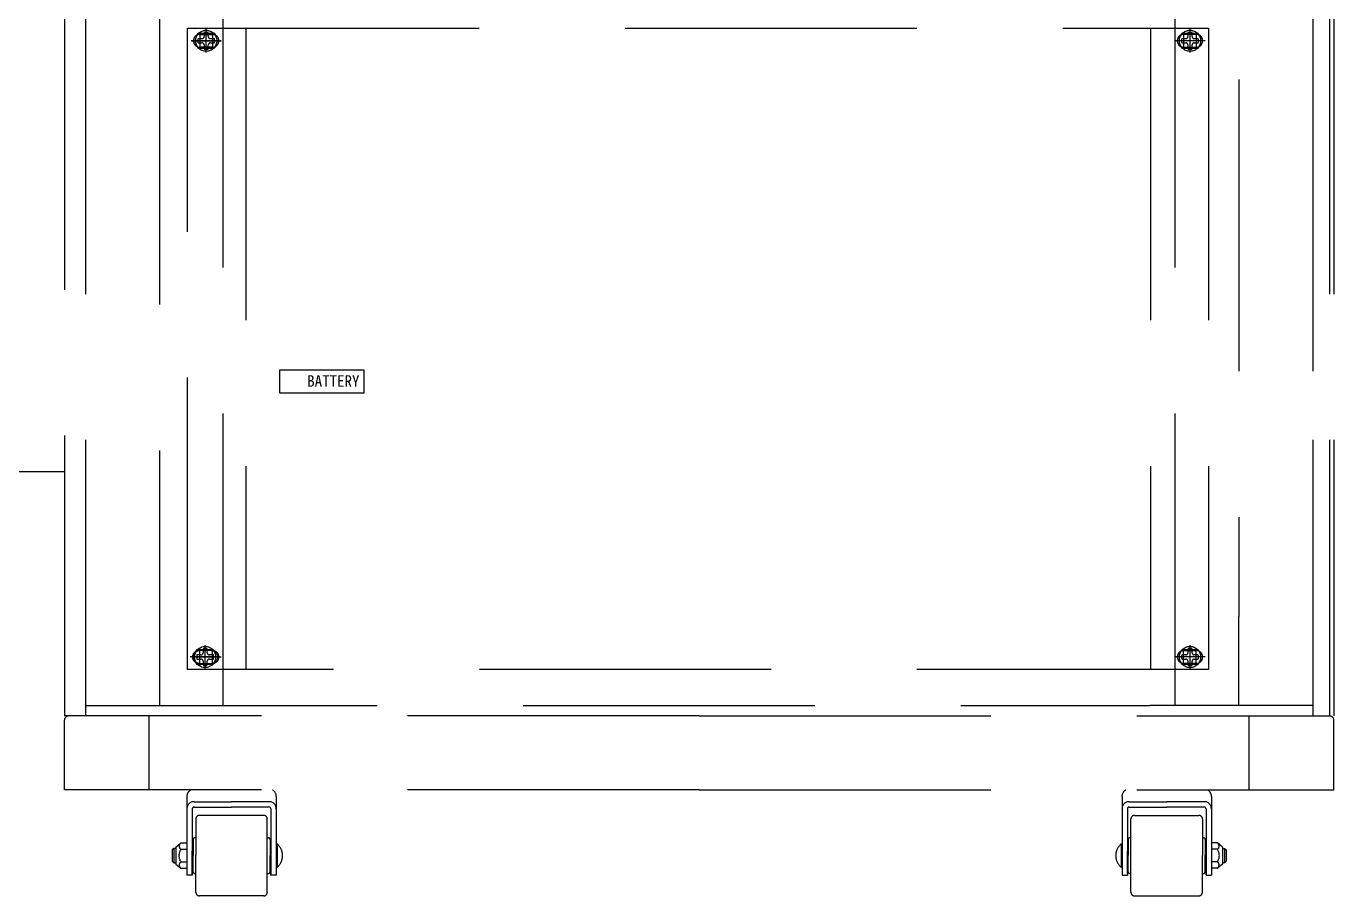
# Model space of a CAD drawing. Header units: millimetres. Extents: x 0 to 2521, y -5 to 594.
# Drawn here: x 2443.16 to 2465.58, y 369.2 to 384.1 of the extents above; entities that cross this region are included whole.
import ezdxf
from ezdxf.enums import TextEntityAlignment as Align

# ---------------------------------------------------------------- set-up
doc = ezdxf.new("R2010")
doc.units = ezdxf.units.MM
doc.header["$LTSCALE"] = 10
doc.linetypes.add('A-DASHD01', pattern=[0.75, 0.5, -0.25])
doc.linetypes.add('HIDDEN', pattern=[0.375, 0.25, -0.125])
doc.layers.add('TT-WAVE-REPT', color=4, linetype='Continuous')
doc.layers.add('TT-WIRE-EQPM', color=2, linetype='Continuous')
doc.styles.add('굴림체', font='GulimChe.ttf')

msp = doc.modelspace()

# ---------------------------------------------------------------- linework, layer by layer
at = {"layer": 'TT-WAVE-REPT', "linetype": 'HIDDEN', "ltscale": 2}
msp.add_lwpolyline([(2416.646, 376.469), (2443.821, 376.469)], dxfattribs=at)
at = {"layer": 'TT-WIRE-EQPM', "linetype": 'A-DASHD01'}
for p, q in [((2443.821, 437.082), (2443.821, 372.28)), ((2444.183, 437.009), (2444.183, 376.275)), ((2465.216, 437.009), (2465.216, 372.28)), ((2465.506, 437.009), (2465.506, 372.28)), ((2465.578, 437.009), (2465.578, 372.28)), ((2445.452, 436.828), (2445.452, 372.461)), ((2446.54, 372.461), (2446.54, 436.828)), ((2462.859, 372.461), (2462.859, 436.828)), ((2463.947, 435.686), (2463.947, 373.984)), ((2465.216, 435.686), (2465.216, 373.984)), ((2445.931, 373.076), (2445.931, 384.062)), ((2445.931, 384.062), (2463.432, 384.062)), ((2446.117, 383.979), (2446.384, 383.979)), ((2446.141, 383.993), (2446.141, 383.703)), ((2446.141, 383.957), (2446.359, 383.957)), ((2446.214, 383.989), (2446.214, 383.921)), ((2446.25, 383.645), (2446.25, 384.051)), ((2446.286, 383.921), (2446.286, 383.989)), ((2446.359, 383.993), (2446.359, 383.703)), ((2446.928, 384.062), (2446.928, 373.076)), ((2462.434, 384.062), (2462.434, 373.076)), ((2462.979, 383.979), (2463.246, 383.979)), ((2463.004, 383.993), (2463.004, 383.703)), ((2463.221, 383.957), (2463.004, 383.957)), ((2463.076, 383.989), (2463.076, 383.921)), ((2463.113, 383.645), (2463.113, 384.051)), ((2463.149, 383.921), (2463.149, 383.989)), ((2463.221, 383.993), (2463.221, 383.703)), ((2463.432, 384.062), (2463.432, 373.076)), ((2446.509, 383.848), (2445.991, 383.848)), ((2445.996, 383.848), (2446.504, 383.848)), ((2446.178, 383.884), (2446.11, 383.884)), ((2446.11, 383.812), (2446.178, 383.812)), ((2446.359, 383.739), (2446.141, 383.739)), ((2446.214, 383.776), (2446.214, 383.708)), ((2446.286, 383.708), (2446.286, 383.776)), ((2446.391, 383.884), (2446.323, 383.884)), ((2446.323, 383.812), (2446.391, 383.812)), ((2463.372, 383.848), (2462.853, 383.848)), ((2463.366, 383.848), (2462.859, 383.848)), ((2463.04, 383.884), (2462.972, 383.884)), ((2462.972, 383.812), (2463.04, 383.812)), ((2463.004, 383.739), (2463.221, 383.739)), ((2463.076, 383.776), (2463.076, 383.708)), ((2463.149, 383.708), (2463.149, 383.776)), ((2463.253, 383.884), (2463.185, 383.884)), ((2463.185, 383.812), (2463.253, 383.812)), ((2446.384, 383.718), (2446.117, 383.718)), ((2463.246, 383.718), (2462.979, 383.718)), ((2447.514, 378.212), (2448.954, 378.212)), ((2447.514, 377.808), (2447.514, 378.212)), ((2448.954, 378.212), (2448.954, 377.808)), ((2448.954, 377.808), (2447.514, 377.808)), ((2444.183, 376.275), (2444.183, 372.28)), ((2463.947, 372.461), (2463.947, 373.984)), ((2446.099, 373.42), (2446.366, 373.42)), ((2446.141, 373.145), (2446.141, 373.435)), ((2446.196, 373.43), (2446.196, 373.362)), ((2446.232, 373.087), (2446.232, 373.493)), ((2446.268, 373.362), (2446.268, 373.43)), ((2446.359, 373.145), (2446.359, 373.435)), ((2462.979, 373.42), (2463.246, 373.42)), ((2463.004, 373.145), (2463.004, 373.435)), ((2463.076, 373.43), (2463.076, 373.362)), ((2463.113, 373.087), (2463.113, 373.493)), ((2463.149, 373.362), (2463.149, 373.43)), ((2463.221, 373.145), (2463.221, 373.435)), ((2446.491, 373.29), (2445.973, 373.29)), ((2445.996, 373.29), (2446.504, 373.29)), ((2446.16, 373.326), (2446.092, 373.326)), ((2446.092, 373.254), (2446.16, 373.254)), ((2446.359, 373.399), (2446.141, 373.399)), ((2446.196, 373.217), (2446.196, 373.149)), ((2446.268, 373.149), (2446.268, 373.217)), ((2446.373, 373.326), (2446.305, 373.326)), ((2446.305, 373.254), (2446.373, 373.254)), ((2463.372, 373.29), (2462.853, 373.29)), ((2463.366, 373.29), (2462.859, 373.29)), ((2463.04, 373.326), (2462.972, 373.326)), ((2462.972, 373.254), (2463.04, 373.254)), ((2463.004, 373.399), (2463.221, 373.399)), ((2463.076, 373.217), (2463.076, 373.149)), ((2463.149, 373.149), (2463.149, 373.217)), ((2463.253, 373.326), (2463.185, 373.326)), ((2463.185, 373.254), (2463.253, 373.254)), ((2463.432, 373.076), (2445.931, 373.076)), ((2446.366, 373.159), (2446.099, 373.159)), ((2446.141, 373.181), (2446.359, 373.181)), ((2463.246, 373.159), (2462.979, 373.159)), ((2463.221, 373.181), (2463.004, 373.181)), ((2444.183, 372.461), (2462.424, 372.461)), ((2465.216, 372.461), (2462.424, 372.461)), ((2454.699, 372.28), (2443.821, 372.28)), ((2443.821, 371.011), (2443.821, 372.207)), ((2445.271, 371.011), (2445.271, 372.28)), ((2454.699, 372.28), (2465.506, 372.28)), ((2464.128, 371.011), (2464.128, 372.28)), ((2465.578, 371.011), (2465.578, 372.207)), ((2454.699, 371.011), (2443.821, 371.011)), ((2454.699, 371.011), (2465.578, 371.011)), ((2445.919, 370.902), (2445.919, 369.55)), ((2446.042, 370.81), (2446.685, 370.81)), ((2447.329, 370.81), (2446.685, 370.81)), ((2447.451, 370.902), (2447.451, 369.55)), ((2461.948, 370.902), (2461.948, 369.55)), ((2462.07, 370.81), (2462.714, 370.81)), ((2463.357, 370.81), (2462.714, 370.81)), ((2463.48, 370.902), (2463.48, 369.55)), ((2446.011, 370.688), (2446.011, 369.55)), ((2446.042, 370.719), (2446.685, 370.719)), ((2446.073, 370.515), (2446.073, 369.887)), ((2447.237, 370.576), (2446.134, 370.576)), ((2447.329, 370.719), (2446.685, 370.719)), ((2447.298, 369.259), (2447.298, 370.515)), ((2447.359, 370.688), (2447.359, 369.55)), ((2462.04, 370.688), (2462.04, 369.55)), ((2462.07, 370.719), (2462.714, 370.719)), ((2462.101, 369.259), (2462.101, 370.515)), ((2462.162, 370.576), (2463.265, 370.576)), ((2463.357, 370.719), (2462.714, 370.719)), ((2463.326, 370.515), (2463.326, 369.887)), ((2463.388, 370.688), (2463.388, 369.55)), ((2445.729, 370.031), (2445.815, 370.103)), ((2445.815, 370.103), (2445.919, 370.103)), ((2446.027, 370.163), (2446.027, 369.887)), ((2446.073, 370.193), (2446.057, 370.193)), ((2447.298, 370.193), (2447.314, 370.193)), ((2447.344, 370.163), (2447.344, 369.887)), ((2447.467, 370.086), (2447.451, 370.086)), ((2447.467, 370.086), (2447.467, 369.887)), ((2461.932, 370.086), (2461.932, 369.887)), ((2461.932, 370.086), (2461.948, 370.086)), ((2462.055, 370.163), (2462.055, 369.887)), ((2462.101, 370.193), (2462.085, 370.193)), ((2463.326, 370.193), (2463.342, 370.193)), ((2463.372, 370.163), (2463.372, 369.887)), ((2463.584, 370.103), (2463.48, 370.103)), ((2463.67, 370.031), (2463.584, 370.103)), ((2445.693, 370.01), (2445.668, 369.985)), ((2445.668, 369.985), (2445.668, 369.789)), ((2445.693, 370.01), (2445.693, 369.764)), ((2445.729, 370.01), (2445.693, 370.01)), ((2445.729, 370.031), (2445.729, 369.743)), ((2445.815, 369.995), (2445.919, 369.995)), ((2446.011, 370.01), (2446.027, 370.01)), ((2446.011, 369.55), (2446.011, 369.962)), ((2446.027, 369.611), (2446.027, 369.887)), ((2446.073, 369.259), (2446.073, 369.887)), ((2447.344, 370.01), (2447.359, 370.01)), ((2447.344, 369.611), (2447.344, 369.887)), ((2447.359, 369.55), (2447.359, 369.962)), ((2447.467, 369.887), (2447.467, 369.688)), ((2461.932, 369.887), (2461.932, 369.688)), ((2462.055, 370.01), (2462.04, 370.01)), ((2462.04, 369.55), (2462.04, 369.962)), ((2462.055, 369.611), (2462.055, 369.887)), ((2463.326, 369.259), (2463.326, 369.887)), ((2463.388, 370.01), (2463.372, 370.01)), ((2463.372, 369.611), (2463.372, 369.887)), ((2463.388, 369.55), (2463.388, 369.962)), ((2463.584, 369.995), (2463.48, 369.995)), ((2463.67, 370.031), (2463.67, 369.743)), ((2463.67, 370.01), (2463.706, 370.01)), ((2463.706, 370.01), (2463.731, 369.985)), ((2463.706, 370.01), (2463.706, 369.764)), ((2463.731, 369.985), (2463.731, 369.789)), ((2445.668, 369.789), (2445.693, 369.764)), ((2445.693, 369.764), (2445.729, 369.764)), ((2445.729, 369.743), (2445.815, 369.669)), ((2445.815, 369.779), (2445.919, 369.779)), ((2445.815, 369.669), (2445.919, 369.669)), ((2446.011, 369.764), (2446.027, 369.764)), ((2447.344, 369.764), (2447.359, 369.764)), ((2447.467, 369.688), (2447.451, 369.688)), ((2461.932, 369.688), (2461.948, 369.688)), ((2462.055, 369.764), (2462.04, 369.764)), ((2463.388, 369.764), (2463.372, 369.764)), ((2463.584, 369.779), (2463.48, 369.779)), ((2463.584, 369.669), (2463.48, 369.669)), ((2463.67, 369.743), (2463.584, 369.669)), ((2463.706, 369.764), (2463.67, 369.764)), ((2463.731, 369.789), (2463.706, 369.764)), ((2446.011, 369.55), (2445.919, 369.55)), ((2446.073, 369.581), (2446.057, 369.581)), ((2447.298, 369.581), (2447.314, 369.581)), ((2447.451, 369.55), (2447.359, 369.55)), ((2461.948, 369.55), (2462.04, 369.55)), ((2462.101, 369.581), (2462.085, 369.581)), ((2463.326, 369.581), (2463.342, 369.581)), ((2463.388, 369.55), (2463.48, 369.55)), ((2447.237, 369.198), (2446.134, 369.198)), ((2462.162, 369.198), (2463.265, 369.198))]:
    msp.add_line(p, q, dxfattribs=at)
for centre in [(2446.25, 383.848), (2463.113, 383.848), (2446.232, 373.29), (2463.113, 373.29)]:
    msp.add_circle(centre, 0.181, dxfattribs=at)
for centre, radius, start, end in [((2446.141, 383.848), 0.109, 90, 270), ((2446.25, 383.848), 0.187, 135.6508, 224.3492), ((2446.25, 383.848), 0.145, 75.5225, 104.4775), ((2446.359, 383.848), 0.109, 270, 90), ((2446.25, 383.848), 0.187, 315.6508, 44.3492), ((2463.004, 383.848), 0.109, 90, 270), ((2463.113, 383.848), 0.187, 135.6508, 224.3492), ((2463.113, 383.848), 0.145, 75.5225, 104.4775), ((2463.221, 383.848), 0.109, 270, 90), ((2463.113, 383.848), 0.187, 315.6508, 44.3492), ((2446.141, 383.848), 0.109, 112.8854, 247.1146), ((2446.25, 383.848), 0.145, 165.5225, 194.4775), ((2446.178, 383.921), 0.0363, 270, 0), ((2446.178, 383.776), 0.0363, 360, 90), ((2446.323, 383.921), 0.0363, 180, 270), ((2446.323, 383.776), 0.0363, 90, 180), ((2446.25, 383.848), 0.145, 345.5225, 14.4775), ((2446.359, 383.848), 0.109, 292.8854, 67.1146), ((2463.004, 383.848), 0.109, 112.8854, 247.1146), ((2463.113, 383.848), 0.145, 165.5225, 194.4775), ((2463.04, 383.921), 0.0363, 270, 0), ((2463.04, 383.776), 0.0363, 360, 90), ((2463.185, 383.921), 0.0363, 180, 270), ((2463.185, 383.776), 0.0363, 90, 180), ((2463.113, 383.848), 0.145, 345.5225, 14.4775), ((2463.221, 383.848), 0.109, 292.8854, 67.1146), ((2446.25, 383.848), 0.145, 255.5225, 284.4775), ((2463.113, 383.848), 0.145, 255.5225, 284.4775), ((2446.232, 373.29), 0.187, 135.6508, 224.3492), ((2446.232, 373.29), 0.145, 75.5225, 104.4775), ((2446.232, 373.29), 0.187, 315.6508, 44.3492), ((2463.113, 373.29), 0.187, 135.6508, 224.3492), ((2463.113, 373.29), 0.145, 75.5225, 104.4775), ((2463.113, 373.29), 0.187, 315.6508, 44.3492), ((2446.123, 373.29), 0.109, 112.8854, 247.1146), ((2446.141, 373.29), 0.109, 90, 270), ((2446.232, 373.29), 0.145, 165.5225, 194.4775), ((2446.16, 373.362), 0.0363, 270, 0), ((2446.16, 373.217), 0.0363, 360, 90), ((2446.305, 373.362), 0.0363, 180, 270), ((2446.305, 373.217), 0.0363, 90, 180), ((2446.359, 373.29), 0.109, 270, 90), ((2446.232, 373.29), 0.145, 345.5225, 14.4775), ((2446.341, 373.29), 0.109, 292.8854, 67.1146), ((2463.004, 373.29), 0.109, 90, 270), ((2463.004, 373.29), 0.109, 112.8854, 247.1146), ((2463.113, 373.29), 0.145, 165.5225, 194.4775), ((2463.04, 373.362), 0.0363, 270, 0), ((2463.04, 373.217), 0.0363, 360, 90), ((2463.185, 373.362), 0.0363, 180, 270), ((2463.185, 373.217), 0.0363, 90, 180), ((2463.221, 373.29), 0.109, 270, 90), ((2463.113, 373.29), 0.145, 345.5225, 14.4775), ((2463.221, 373.29), 0.109, 292.8854, 67.1146), ((2446.232, 373.29), 0.145, 255.5225, 284.4775), ((2463.113, 373.29), 0.145, 255.5225, 284.4775), ((2443.893, 372.207), 0.0725, 90, 180), ((2465.506, 372.207), 0.0725, 0, 90), ((2446.042, 370.902), 0.123, 117.88, 180), ((2447.329, 370.902), 0.123, 0, 62.12), ((2462.07, 370.902), 0.123, 117.88, 180), ((2463.357, 370.902), 0.123, 0, 62.12), ((2446.042, 370.688), 0.123, 90, 180), ((2447.329, 370.688), 0.123, 0, 90), ((2462.07, 370.688), 0.123, 90, 180), ((2463.357, 370.688), 0.123, 0, 90), ((2446.042, 370.688), 0.0306, 90, 180), ((2446.134, 370.515), 0.0613, 90, 180), ((2447.237, 370.515), 0.0613, 0, 90), ((2447.329, 370.688), 0.0306, 0, 90), ((2462.07, 370.688), 0.0306, 90, 180), ((2462.162, 370.515), 0.0613, 90, 180), ((2463.265, 370.515), 0.0613, 0, 90), ((2463.357, 370.688), 0.0306, 0, 90), ((2445.854, 370.049), 0.0667, 125.8989, 234.1011), ((2446.057, 370.163), 0.0306, 90, 180), ((2447.314, 370.163), 0.0306, 0, 90), ((2447.297, 369.887), 0.262, 310.4497, 49.5503), ((2462.102, 369.887), 0.262, 130.4497, 229.5503), ((2462.085, 370.163), 0.0306, 90, 180), ((2463.342, 370.163), 0.0306, 0, 90), ((2463.545, 370.049), 0.0667, 305.8989, 54.1011), ((2445.98, 369.887), 0.197, 146.8328, 213.1672), ((2463.419, 369.887), 0.197, 326.8328, 33.1672), ((2445.854, 369.725), 0.0667, 125.8989, 234.1011), ((2446.057, 369.611), 0.0306, 180, 270), ((2447.314, 369.611), 0.0306, 270, 0), ((2462.085, 369.611), 0.0306, 180, 270), ((2463.342, 369.611), 0.0306, 270, 0), ((2463.545, 369.725), 0.0667, 305.8989, 54.1011), ((2446.134, 369.259), 0.0613, 180, 270), ((2447.237, 369.259), 0.0613, 270, 0), ((2462.162, 369.259), 0.0613, 180, 270), ((2463.265, 369.259), 0.0613, 270, 0)]:
    msp.add_arc(centre, radius, start, end, dxfattribs=at)

# ---------------------------------------------------------------- texts
at = {"layer": 'TT-WIRE-EQPM', "linetype": 'A-DASHD01', "style": '굴림체'}
msp.add_text('BATTERY', height=0.198, dxfattribs=at).set_placement((2448.877, 377.92), align=Align.RIGHT)

doc.saveas('drawing.dxf')
